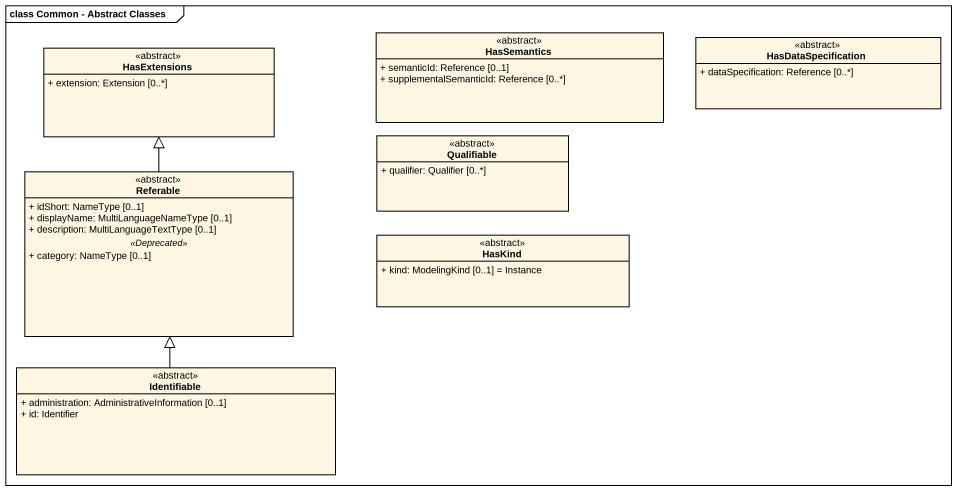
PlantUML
@startuml
mainframe class Common - Abstract Classes
hide circle
hide empty members
skinparam classAttributeIconSize 0
class HasExtensions <<abstract>> {
  + extension: Extension [0..*]
}
class HasSemantics <<abstract>> {
  + semanticId: Reference [0..1]
  + supplementalSemanticId: Reference [0..*]
}
class HasDataSpecification <<abstract>> {
  + dataSpecification: Reference [0..*]
}
class Qualifiable <<abstract>> {
  + qualifier: Qualifier [0..*]
}
class Referable <<abstract>> {
  + idShort: NameType [0..1]
  + displayName: MultiLanguageNameType [0..1]
  + description: MultiLanguageTextType [0..1]
  .. <<Deprecated>> ..
  + category: NameType [0..1]
}
class HasKind <<abstract>> {
  + kind: ModelingKind [0..1] = Instance
}
class Identifiable <<abstract>> {
  + administration: AdministrativeInformation [0..1]
  + id: Identifier
}
Referable -up-|> HasExtensions
Identifiable -up-|> Referable
@enduml
